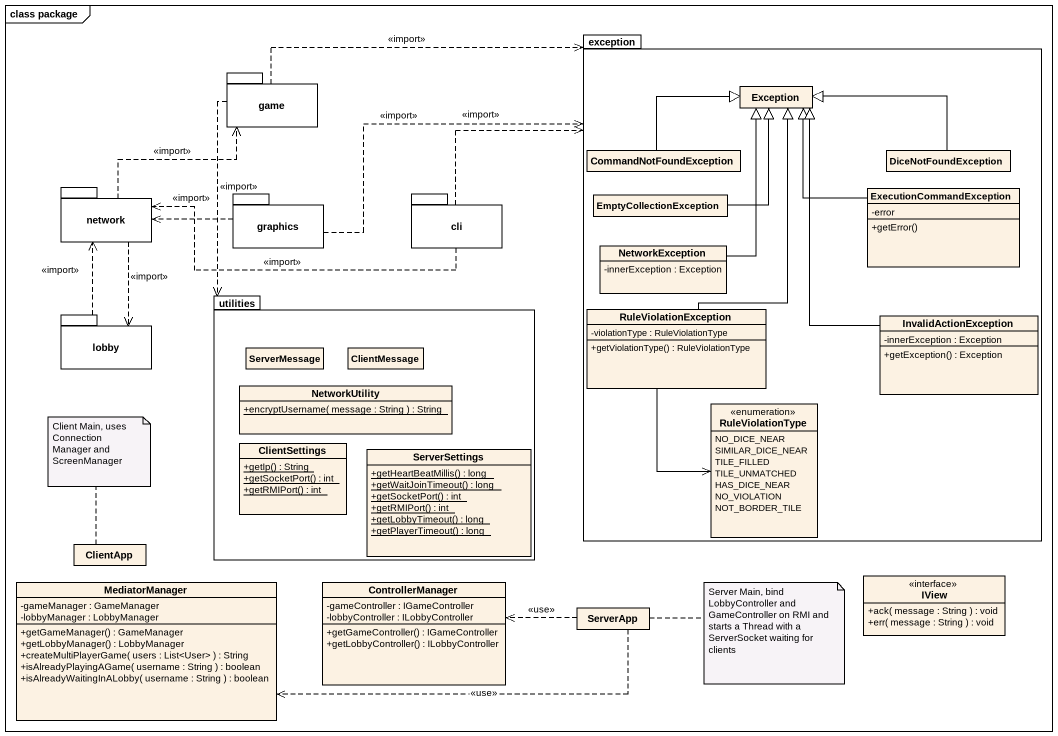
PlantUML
@startuml
mainframe class package
hide circle
hide empty members
skinparam classAttributeIconSize 0
package "exception" as exception_ {
  class "Exception" as Exception_
  class CommandNotFoundException
  class DiceNotFoundException
  class EmptyCollectionException
  class ExecutionCommandException {
    -error
    +getError()
  }
  class NetworkException {
    -innerException : Exception
  }
  class RuleViolationException {
    -violationType : RuleViolationType
    +getViolationType() : RuleViolationType
  }
  class InvalidActionException {
    -innerException : Exception
    +getException() : Exception
  }
  enum RuleViolationType {
    NO_DICE_NEAR
    SIMILAR_DICE_NEAR
    TILE_FILLED
    TILE_UNMATCHED
    HAS_DICE_NEAR
    NO_VIOLATION
    NOT_BORDER_TILE
  }
}
package game {
}
package "network" as network_ {
}
package graphics {
}
package cli {
}
package lobby {
}
package utilities {
  class ServerMessage
  class ClientMessage
  class NetworkUtility {
    {static} +encryptUsername( message : String ) : String
  }
  class ClientSettings {
    {static} +getIp() : String
    {static} +getSocketPort() : int
    {static} +getRMIPort() : int
  }
  class ServerSettings {
    {static} +getHeartBeatMillis() : long
    {static} +getWaitJoinTimeout() : long
    {static} +getSocketPort() : int
    {static} +getRMIPort() : int
    {static} +getLobbyTimeout() : long
    {static} +getPlayerTimeout() : long
  }
}
class ClientApp
interface IView {
  +ack( message : String ) : void
  +err( message : String ) : void
}
class MediatorManager {
  -gameManager : GameManager
  -lobbyManager : LobbyManager
  +getGameManager() : GameManager
  +getLobbyManager() : LobbyManager
  +createMultiPlayerGame( users : List<User> ) : String
  +isAlreadyPlayingAGame( username : String ) : boolean
  +isAlreadyWaitingInALobby( username : String ) : boolean
}
class ControllerManager {
  -gameController : IGameController
  -lobbyController : ILobbyController
  +getGameController() : IGameController
  +getLobbyController() : ILobbyController
}
class ServerApp
game .right.> exception_ : <<import>>
game ..> utilities : <<import>>
CommandNotFoundException -right-|> Exception_
DiceNotFoundException -left-|> Exception_
network_ .up.> game : <<import>>
network_ ..> lobby : <<import>>
graphics .right.> exception_ : <<import>>
graphics .left.> network_ : <<import>>
cli .right.> exception_ : <<import>>
cli .left.> network_ : <<import>>
EmptyCollectionException -up-|> Exception_
ExecutionCommandException -up-|> Exception_
NetworkException -up-|> Exception_
lobby .up.> network_ : <<import>>
RuleViolationException -up-|> Exception_
RuleViolationException --> RuleViolationType
InvalidActionException -up-|> Exception_
ServerApp .left.> MediatorManager : <<use>>
ServerApp .left.> ControllerManager : <<use>>
note top of ClientApp : Client Main, uses ConnectionManager and ScreenManager
note right of ServerApp : Server Main, bind LobbyController and GameController on RMI and starts a Thread with a ServerSocket waiting for clients
@enduml
